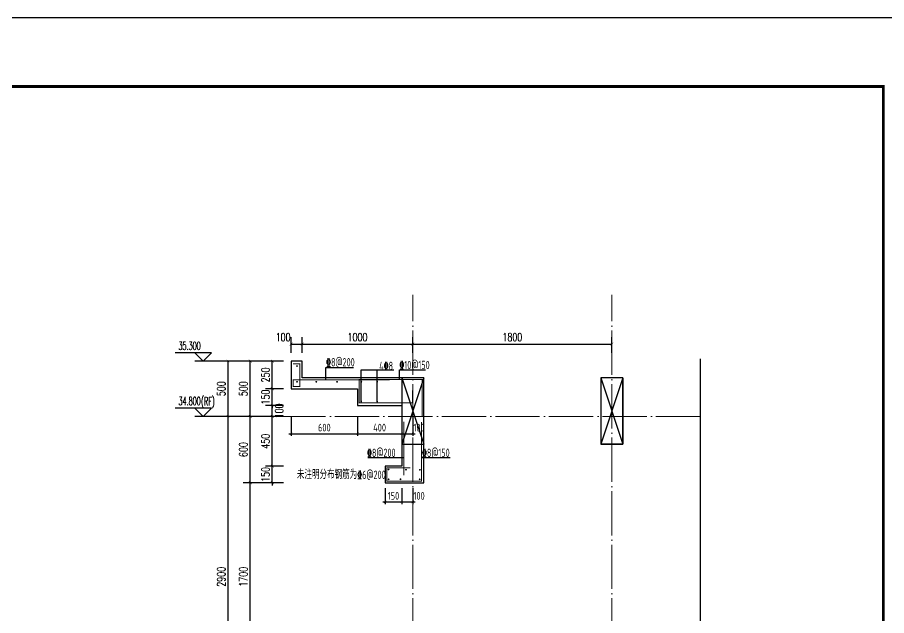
# Model space of a CAD drawing. Extents: x -461650 to 361314, y 245336 to 769729.
# Drawn here: x 238923 to 246783, y 675722 to 681131 of the extents above; entities that cross this region are included whole.
import ezdxf

# ---------------------------------------------------------------- set-up
doc = ezdxf.new("R2010")
doc.units = 0
doc.header["$LTSCALE"] = 1000
doc.linetypes.add('DOTE', pattern=[2.42, 2, -0.2, 0.02, -0.2])
doc.layers.get('0').update_dxf_attribs({"linetype": 'CONTINUOUS'})
doc.layers.get('DEFPOINTS').update_dxf_attribs({"linetype": 'CONTINUOUS'})
for name, color, linetype in [('DIM', 2, 'CONTINUOUS'), ('DIM_ELEV', 3, 'CONTINUOUS'), ('DIM_SYMB', 3, 'CONTINUOUS'), ('PUB_DIM', 3, 'CONTINUOUS'), ('PUB_TEXT', 2, 'CONTINUOUS'), ('REIN', 6, 'CONTINUOUS'), ('S-大样-砼线', 7, 'CONTINUOUS'), ('S-引出线', 40, 'CONTINUOUS'), ('TEXT', 2, 'CONTINUOUS'), ('WALL', 5, 'CONTINUOUS'), ('yichutu', 7, 'CONTINUOUS'), ('看线', 251, 'CONTINUOUS')]:
    doc.layers.add(name, color=color, linetype=linetype)
doc.layers.add('DOTE', color=19, linetype='DOTE', lineweight=9)
doc.layers.add('图框', color=9, linetype='CONTINUOUS', lineweight=18)
doc.styles.add('_TCH_DIM', font='SIMPLEX.shx', dxfattribs={"width": 0.7, "bigfont": 'GBCBIG.shx'})
doc.styles.add('_TCH_DIM_T3', font='SIMPLEX', dxfattribs={"width": 0.705882, "bigfont": 'GBCBIG'})
doc.styles.add('TSSD_DIMENSION', font='Tssdeng.shx', dxfattribs={"width": 0.7, "bigfont": 'tssdchn.shx'})
doc.styles.add('TSSD_REIN', font='tssdeng.shx', dxfattribs={"width": 0.7, "height": 300, "bigfont": 'tssdchn.shx'})
doc.dimstyles.new('_TCH_ARCH&&25', dxfattribs={"dimtxt": 74.375, "dimasz": 25, "dimexe": 62.5, "dimexo": 75, "dimgap": 25, "dimtad": 1, "dimdec": 0, "dimzin": 0, "dimdsep": 46, "dimtxsty": '_TCH_DIM_T3', "dimblk": 'ARCHTICK', "dimcen": 0.09, "dimclrt": 7, "dimazin": 0, "dimtfac": 1, "dimtdec": 0, "dimtix": 1, "dimtmove": 2, "dimatfit": 3, "dimldrblk": 'ARCHTICK', "dimfxl": 0, "dimtolj": 1, "dimtzin": 0, "dimarcsym": 0})
doc.dimstyles.new('TSSD_20_20', dxfattribs={"dimtxt": 60, "dimasz": 20, "dimexe": 20, "dimexo": 50, "dimgap": 20, "dimtad": 1, "dimdec": 0, "dimzin": 0, "dimdsep": 46, "dimtxsty": 'TSSD_DIMENSION', "dimblk": 'ARCHTICK', "dimblk1": 'ARCHTICK', "dimblk2": 'ARCHTICK', "dimcen": 0, "dimdle": 20, "dimclrt": 7, "dimadec": 0, "dimazin": 0, "dimtfac": 1, "dimtdec": 0, "dimtix": 1, "dimtmove": 2, "dimatfit": 3, "dimfxl": 0, "dimtolj": 1, "dimtzin": 0, "dimarcsym": 0})

# ---------------------------------------------------------------- blocks, each defined once
blk = doc.blocks.new('GFDDDDRG')
at = {"layer": '图框'}
blk.add_lwpolyline([(923310, -107437), (923310, -159999), (893610, -159999), (893610, -107437)], close=True, dxfattribs=at)
blk.add_lwpolyline([(923310, -107437), (923310, -159999), (893610, -159999), (893610, -107437)], close=True, dxfattribs=at)
at = {"layer": '图框', "const_width": 50}
blk.add_lwpolyline([(894110, -159499), (922810, -159499), (922810, -108687), (894110, -108687)], close=True, dxfattribs=at)
blk = doc.blocks.new('yct-1051-594-26275-14850-25-1002.0')
at = {"layer": 'yichutu', "color": 7}
blk.add_lwpolyline([(0, 0), (0, 14850), (26275, 14850), (26275, 0)], close=True, dxfattribs=at)
blk = doc.blocks.new('_ArchTick')
at = {"color": 0, "linetype": 'ByBlock', "const_width": 0.15}
blk.add_lwpolyline([(-0.5, -0.5), (0.5, 0.5)], dxfattribs=at)
blk = doc.blocks.new('*D1174')
at = {"layer": 'DEFPOINTS', "color": 0}
for p in [(242248.5, 676923), (242398.5, 676923), (242398.5, 676749.3)]:
    blk.add_point(p, dxfattribs=at)
at = {"layer": 'DIM', "color": 0, "lineweight": -2}
for p, q in [((242248.5, 676873), (242248.5, 676729.3)), ((242398.5, 676873), (242398.5, 676729.3)), ((242228.5, 676749.3), (242418.5, 676749.3))]:
    blk.add_line(p, q, dxfattribs=at)
at = {"layer": 'DIM', "color": 0, "lineweight": -2, "xscale": 20, "yscale": 20, "zscale": 20, "rotation": 180}
blk.add_blockref('_ArchTick', (242248.5, 676749.3), dxfattribs=at)
at = {"layer": 'DIM', "color": 0, "lineweight": -2, "xscale": 20, "yscale": 20, "zscale": 20}
blk.add_blockref('_ArchTick', (242398.5, 676749.3), dxfattribs=at)
at = {"layer": 'DIM', "color": 7, "insert": (242323.5, 676804.3), "char_height": 70, "attachment_point": 5, "style": 'TSSD_DIMENSION'}
blk.add_mtext('\\A1;150', dxfattribs=at)
blk = doc.blocks.new('*D1175')
at = {"layer": 'DEFPOINTS', "color": 0}
for p in [(242398.5, 676923), (242498.5, 676923), (242498.5, 676749.3)]:
    blk.add_point(p, dxfattribs=at)
at = {"layer": 'DIM', "color": 0, "lineweight": -2}
for p, q in [((242398.5, 676873), (242398.5, 676729.3)), ((242498.5, 676873), (242498.5, 676729.3)), ((242378.5, 676749.3), (242518.5, 676749.3))]:
    blk.add_line(p, q, dxfattribs=at)
at = {"layer": 'DIM', "color": 0, "lineweight": -2, "xscale": 20, "yscale": 20, "zscale": 20, "rotation": 180}
blk.add_blockref('_ArchTick', (242398.5, 676749.3), dxfattribs=at)
at = {"layer": 'DIM', "color": 0, "lineweight": -2, "xscale": 20, "yscale": 20, "zscale": 20}
blk.add_blockref('_ArchTick', (242498.5, 676749.3), dxfattribs=at)
at = {"layer": 'DIM', "color": 7, "insert": (242555, 676804.3), "char_height": 70, "attachment_point": 5, "style": 'TSSD_DIMENSION'}
blk.add_mtext('\\A1;100', dxfattribs=at)
blk = doc.blocks.new('*D1176')
at = {"layer": 'DEFPOINTS', "color": 0}
for p in [(241498.5, 678177.1), (241398.5, 678023), (241498.5, 678023)]:
    blk.add_point(p, dxfattribs=at)
at = {"layer": 'PUB_DIM', "color": 0, "lineweight": -2}
for p, q in [((241398.5, 678098), (241398.5, 678239.6)), ((241498.5, 678098), (241498.5, 678239.6)), ((241398.5, 678177.1), (241498.5, 678177.1))]:
    blk.add_line(p, q, dxfattribs=at)
at = {"layer": 'PUB_DIM', "color": 0, "lineweight": -2, "xscale": 25, "yscale": 25, "zscale": 25, "rotation": 180}
blk.add_blockref('_ArchTick', (241398.5, 678177.1), dxfattribs=at)
at = {"layer": 'PUB_DIM', "color": 0, "lineweight": -2, "xscale": 25, "yscale": 25, "zscale": 25}
blk.add_blockref('_ArchTick', (241498.5, 678177.1), dxfattribs=at)
at = {"layer": 'PUB_DIM', "color": 7, "insert": (241326.1, 678239.3), "char_height": 74.38, "attachment_point": 5, "style": '_TCH_DIM_T3'}
blk.add_mtext('\\A1;100', dxfattribs=at)
blk = doc.blocks.new('*D1177')
at = {"layer": 'DEFPOINTS', "color": 0}
for p in [(242498.5, 678177.1), (241498.5, 678023), (242498.5, 678023)]:
    blk.add_point(p, dxfattribs=at)
at = {"layer": 'PUB_DIM', "color": 0, "lineweight": -2}
for p, q in [((241498.5, 678098), (241498.5, 678239.6)), ((242498.5, 678098), (242498.5, 678239.6)), ((241498.5, 678177.1), (242498.5, 678177.1))]:
    blk.add_line(p, q, dxfattribs=at)
at = {"layer": 'PUB_DIM', "color": 0, "lineweight": -2, "xscale": 25, "yscale": 25, "zscale": 25, "rotation": 180}
blk.add_blockref('_ArchTick', (241498.5, 678177.1), dxfattribs=at)
at = {"layer": 'PUB_DIM', "color": 0, "lineweight": -2, "xscale": 25, "yscale": 25, "zscale": 25}
blk.add_blockref('_ArchTick', (242498.5, 678177.1), dxfattribs=at)
at = {"layer": 'PUB_DIM', "color": 7, "insert": (241998.5, 678239.3), "char_height": 74.38, "attachment_point": 5, "style": '_TCH_DIM_T3'}
blk.add_mtext('\\A1;1000', dxfattribs=at)
blk = doc.blocks.new('*D1178')
at = {"layer": 'DEFPOINTS', "color": 0}
for p in [(244298.5, 678177.1), (242498.5, 678023), (244298.5, 678023)]:
    blk.add_point(p, dxfattribs=at)
at = {"layer": 'PUB_DIM', "color": 0, "lineweight": -2}
for p, q in [((242498.5, 678098), (242498.5, 678239.6)), ((244298.5, 678098), (244298.5, 678239.6)), ((242498.5, 678177.1), (244298.5, 678177.1))]:
    blk.add_line(p, q, dxfattribs=at)
at = {"layer": 'PUB_DIM', "color": 0, "lineweight": -2, "xscale": 25, "yscale": 25, "zscale": 25, "rotation": 180}
blk.add_blockref('_ArchTick', (242498.5, 678177.1), dxfattribs=at)
at = {"layer": 'PUB_DIM', "color": 0, "lineweight": -2, "xscale": 25, "yscale": 25, "zscale": 25}
blk.add_blockref('_ArchTick', (244298.5, 678177.1), dxfattribs=at)
at = {"layer": 'PUB_DIM', "color": 7, "insert": (243398.5, 678239.3), "char_height": 74.38, "attachment_point": 5, "style": '_TCH_DIM_T3'}
blk.add_mtext('\\A1;1800', dxfattribs=at)
blk = doc.blocks.new('*D1179')
at = {"layer": 'DEFPOINTS', "color": 0}
for p in [(241398.5, 677573), (241998.5, 677573), (241998.5, 677366.5)]:
    blk.add_point(p, dxfattribs=at)
at = {"layer": 'DIM', "color": 0, "lineweight": -2}
for p, q in [((241398.5, 677523), (241398.5, 677346.5)), ((241998.5, 677523), (241998.5, 677346.5)), ((241378.5, 677366.5), (242018.5, 677366.5))]:
    blk.add_line(p, q, dxfattribs=at)
at = {"layer": 'DIM', "color": 0, "lineweight": -2, "xscale": 20, "yscale": 20, "zscale": 20, "rotation": 180}
blk.add_blockref('_ArchTick', (241398.5, 677366.5), dxfattribs=at)
at = {"layer": 'DIM', "color": 0, "lineweight": -2, "xscale": 20, "yscale": 20, "zscale": 20}
blk.add_blockref('_ArchTick', (241998.5, 677366.5), dxfattribs=at)
at = {"layer": 'DIM', "color": 7, "insert": (241698.5, 677421.5), "char_height": 70, "attachment_point": 5, "style": 'TSSD_DIMENSION'}
blk.add_mtext('\\A1;600', dxfattribs=at)
blk = doc.blocks.new('*D1180')
at = {"layer": 'DEFPOINTS', "color": 0}
for p in [(241998.5, 677573), (242398.5, 677573), (242398.5, 677366.5)]:
    blk.add_point(p, dxfattribs=at)
at = {"layer": 'DIM', "color": 0, "lineweight": -2}
for p, q in [((241998.5, 677523), (241998.5, 677346.5)), ((242398.5, 677523), (242398.5, 677346.5)), ((241978.5, 677366.5), (242418.5, 677366.5))]:
    blk.add_line(p, q, dxfattribs=at)
at = {"layer": 'DIM', "color": 0, "lineweight": -2, "xscale": 20, "yscale": 20, "zscale": 20, "rotation": 180}
blk.add_blockref('_ArchTick', (241998.5, 677366.5), dxfattribs=at)
at = {"layer": 'DIM', "color": 0, "lineweight": -2, "xscale": 20, "yscale": 20, "zscale": 20}
blk.add_blockref('_ArchTick', (242398.5, 677366.5), dxfattribs=at)
at = {"layer": 'DIM', "color": 7, "insert": (242198.5, 677421.5), "char_height": 70, "attachment_point": 5, "style": 'TSSD_DIMENSION'}
blk.add_mtext('\\A1;400', dxfattribs=at)
blk = doc.blocks.new('*D1181')
at = {"layer": 'DEFPOINTS', "color": 0}
for p in [(242398.5, 677573), (242498.5, 677573), (242498.5, 677366.5)]:
    blk.add_point(p, dxfattribs=at)
at = {"layer": 'DIM', "color": 0, "lineweight": -2}
for p, q in [((242398.5, 677523), (242398.5, 677346.5)), ((242498.5, 677523), (242498.5, 677346.5)), ((242378.5, 677366.5), (242518.5, 677366.5))]:
    blk.add_line(p, q, dxfattribs=at)
at = {"layer": 'DIM', "color": 0, "lineweight": -2, "xscale": 20, "yscale": 20, "zscale": 20, "rotation": 180}
blk.add_blockref('_ArchTick', (242398.5, 677366.5), dxfattribs=at)
at = {"layer": 'DIM', "color": 0, "lineweight": -2, "xscale": 20, "yscale": 20, "zscale": 20}
blk.add_blockref('_ArchTick', (242498.5, 677366.5), dxfattribs=at)
at = {"layer": 'DIM', "color": 7, "insert": (242555, 677421.5), "char_height": 70, "attachment_point": 5, "style": 'TSSD_DIMENSION'}
blk.add_mtext('\\A1;100', dxfattribs=at)
blk = doc.blocks.new('*D1184')
at = {"layer": 'DEFPOINTS', "color": 0}
for p in [(241228.3, 678023), (241403, 678023), (241403, 677773)]:
    blk.add_point(p, dxfattribs=at)
at = {"layer": 'PUB_DIM', "color": 0, "lineweight": -2}
for p, q in [((241328, 678023), (241165.8, 678023)), ((241228.3, 677773), (241228.3, 678023)), ((241328, 677773), (241165.8, 677773))]:
    blk.add_line(p, q, dxfattribs=at)
at = {"layer": 'PUB_DIM', "color": 0, "lineweight": -2, "xscale": 25, "yscale": 25, "zscale": 25}
for p, rotation in [((241228.3, 678023), 90), ((241228.3, 677773), 270)]:
    blk.add_blockref('_ArchTick', p, dxfattribs=dict(at, rotation=rotation))
at = {"layer": 'PUB_DIM', "color": 7, "insert": (241166.2, 677898), "char_height": 74.38, "attachment_point": 5, "rotation": 90, "style": '_TCH_DIM_T3'}
blk.add_mtext('\\A1;250', dxfattribs=at)
blk = doc.blocks.new('*D1185')
at = {"layer": 'DEFPOINTS', "color": 0}
for p in [(241228.3, 677773), (241403, 677773), (241403, 677623)]:
    blk.add_point(p, dxfattribs=at)
at = {"layer": 'PUB_DIM', "color": 0, "lineweight": -2}
for p, q in [((241328, 677773), (241165.8, 677773)), ((241228.3, 677773), (241228.3, 677798)), ((241228.3, 677623), (241228.3, 677773)), ((241328, 677623), (241165.8, 677623)), ((241228.3, 677623), (241228.3, 677598))]:
    blk.add_line(p, q, dxfattribs=at)
at = {"layer": 'PUB_DIM', "color": 0, "lineweight": -2, "xscale": 25, "yscale": 25, "zscale": 25}
for p, rotation in [((241228.3, 677773), 270), ((241228.3, 677623), 90)]:
    blk.add_blockref('_ArchTick', p, dxfattribs=dict(at, rotation=rotation))
at = {"layer": 'PUB_DIM', "color": 7, "insert": (241166.2, 677698), "char_height": 74.38, "attachment_point": 5, "rotation": 90, "style": '_TCH_DIM_T3'}
blk.add_mtext('\\A1;150', dxfattribs=at)
blk = doc.blocks.new('*D1186')
at = {"layer": 'DEFPOINTS', "color": 0}
for p in [(241228.3, 677623), (241403, 677623), (241403, 677523)]:
    blk.add_point(p, dxfattribs=at)
at = {"layer": 'PUB_DIM', "color": 0, "lineweight": -2}
for p, q in [((241328, 677623), (241165.8, 677623)), ((241228.3, 677523), (241228.3, 677623)), ((241328, 677523), (241165.8, 677523))]:
    blk.add_line(p, q, dxfattribs=at)
at = {"layer": 'PUB_DIM', "color": 0, "lineweight": -2, "xscale": 25, "yscale": 25, "zscale": 25}
for p, rotation in [((241228.3, 677623), 90), ((241228.3, 677523), 270)]:
    blk.add_blockref('_ArchTick', p, dxfattribs=dict(at, rotation=rotation))
at = {"layer": 'PUB_DIM', "color": 7, "insert": (241290.3, 677573), "char_height": 74.38, "attachment_point": 5, "rotation": 90, "style": '_TCH_DIM_T3'}
blk.add_mtext('\\A1;100', dxfattribs=at)
blk = doc.blocks.new('*D1187')
at = {"layer": 'DEFPOINTS', "color": 0}
for p in [(241228.3, 677523), (241403, 677523), (241403, 677073)]:
    blk.add_point(p, dxfattribs=at)
at = {"layer": 'PUB_DIM', "color": 0, "lineweight": -2}
for p, q in [((241328, 677523), (241165.8, 677523)), ((241228.3, 677073), (241228.3, 677523)), ((241328, 677073), (241165.8, 677073))]:
    blk.add_line(p, q, dxfattribs=at)
at = {"layer": 'PUB_DIM', "color": 0, "lineweight": -2, "xscale": 25, "yscale": 25, "zscale": 25}
for p, rotation in [((241228.3, 677523), 90), ((241228.3, 677073), 270)]:
    blk.add_blockref('_ArchTick', p, dxfattribs=dict(at, rotation=rotation))
at = {"layer": 'PUB_DIM', "color": 7, "insert": (241166.2, 677298), "char_height": 74.38, "attachment_point": 5, "rotation": 90, "style": '_TCH_DIM_T3'}
blk.add_mtext('\\A1;450', dxfattribs=at)
blk = doc.blocks.new('*D1188')
at = {"layer": 'DEFPOINTS', "color": 0}
for p in [(241228.3, 677073), (241403, 677073), (241403, 676923)]:
    blk.add_point(p, dxfattribs=at)
at = {"layer": 'PUB_DIM', "color": 0, "lineweight": -2}
for p, q in [((241228.3, 677073), (241228.3, 677098)), ((241328, 677073), (241165.8, 677073)), ((241228.3, 676923), (241228.3, 677073)), ((241328, 676923), (241165.8, 676923)), ((241228.3, 676923), (241228.3, 676898))]:
    blk.add_line(p, q, dxfattribs=at)
at = {"layer": 'PUB_DIM', "color": 0, "lineweight": -2, "xscale": 25, "yscale": 25, "zscale": 25}
for p, rotation in [((241228.3, 677073), 270), ((241228.3, 676923), 90)]:
    blk.add_blockref('_ArchTick', p, dxfattribs=dict(at, rotation=rotation))
at = {"layer": 'PUB_DIM', "color": 7, "insert": (241166.2, 676998), "char_height": 74.38, "attachment_point": 5, "rotation": 90, "style": '_TCH_DIM_T3'}
blk.add_mtext('\\A1;150', dxfattribs=at)
blk = doc.blocks.new('*D1212')
at = {"layer": 'DEFPOINTS', "color": 0}
for p in [(241028.3, 676923), (241328.3, 676923), (241328.3, 675223)]:
    blk.add_point(p, dxfattribs=at)
at = {"layer": 'PUB_DIM', "color": 0, "lineweight": -2}
for p, q in [((241253.3, 676923), (240965.8, 676923)), ((241028.3, 675223), (241028.3, 676923)), ((241253.3, 675223), (240965.8, 675223))]:
    blk.add_line(p, q, dxfattribs=at)
at = {"layer": 'PUB_DIM', "color": 0, "lineweight": -2, "xscale": 25, "yscale": 25, "zscale": 25}
for p, rotation in [((241028.3, 676923), 90), ((241028.3, 675223), 270)]:
    blk.add_blockref('_ArchTick', p, dxfattribs=dict(at, rotation=rotation))
at = {"layer": 'PUB_DIM', "color": 7, "insert": (240966.2, 676073), "char_height": 74.38, "attachment_point": 5, "rotation": 90, "style": '_TCH_DIM_T3'}
blk.add_mtext('\\A1;1700', dxfattribs=at)
blk = doc.blocks.new('*D1213')
at = {"layer": 'DEFPOINTS', "color": 0}
for p in [(241028.3, 677523), (241328.3, 677523), (241328.3, 676923)]:
    blk.add_point(p, dxfattribs=at)
at = {"layer": 'PUB_DIM', "color": 0, "lineweight": -2}
for p, q in [((241253.3, 677523), (240965.8, 677523)), ((241028.3, 676923), (241028.3, 677523)), ((241253.3, 676923), (240965.8, 676923))]:
    blk.add_line(p, q, dxfattribs=at)
at = {"layer": 'PUB_DIM', "color": 0, "lineweight": -2, "xscale": 25, "yscale": 25, "zscale": 25}
for p, rotation in [((241028.3, 677523), 90), ((241028.3, 676923), 270)]:
    blk.add_blockref('_ArchTick', p, dxfattribs=dict(at, rotation=rotation))
at = {"layer": 'PUB_DIM', "color": 7, "insert": (240966.2, 677223), "char_height": 74.38, "attachment_point": 5, "rotation": 90, "style": '_TCH_DIM_T3'}
blk.add_mtext('\\A1;600', dxfattribs=at)
blk = doc.blocks.new('*D1214')
at = {"layer": 'DEFPOINTS', "color": 0}
for p in [(241028.3, 678023), (241328.3, 678023), (241328.3, 677523)]:
    blk.add_point(p, dxfattribs=at)
at = {"layer": 'PUB_DIM', "color": 0, "lineweight": -2}
for p, q in [((241253.3, 678023), (240965.8, 678023)), ((241028.3, 677523), (241028.3, 678023)), ((241253.3, 677523), (240965.8, 677523))]:
    blk.add_line(p, q, dxfattribs=at)
at = {"layer": 'PUB_DIM', "color": 0, "lineweight": -2, "xscale": 25, "yscale": 25, "zscale": 25}
for p, rotation in [((241028.3, 678023), 90), ((241028.3, 677523), 270)]:
    blk.add_blockref('_ArchTick', p, dxfattribs=dict(at, rotation=rotation))
at = {"layer": 'PUB_DIM', "color": 7, "insert": (240966.2, 677773), "char_height": 74.38, "attachment_point": 5, "rotation": 90, "style": '_TCH_DIM_T3'}
blk.add_mtext('\\A1;500', dxfattribs=at)
blk = doc.blocks.new('*D1221')
at = {"layer": 'DEFPOINTS', "color": 0}
for p in [(240828.3, 677523), (241328.3, 677523), (241328.3, 674623)]:
    blk.add_point(p, dxfattribs=at)
at = {"layer": 'PUB_DIM', "color": 0, "lineweight": -2}
for p, q in [((241253.3, 677523), (240765.8, 677523)), ((240828.3, 674623), (240828.3, 677523)), ((241253.3, 674623), (240765.8, 674623))]:
    blk.add_line(p, q, dxfattribs=at)
at = {"layer": 'PUB_DIM', "color": 0, "lineweight": -2, "xscale": 25, "yscale": 25, "zscale": 25}
for p, rotation in [((240828.3, 677523), 90), ((240828.3, 674623), 270)]:
    blk.add_blockref('_ArchTick', p, dxfattribs=dict(at, rotation=rotation))
at = {"layer": 'PUB_DIM', "color": 7, "insert": (240766.2, 676073), "char_height": 74.38, "attachment_point": 5, "rotation": 90, "style": '_TCH_DIM_T3'}
blk.add_mtext('\\A1;2900', dxfattribs=at)
blk = doc.blocks.new('*D1222')
at = {"layer": 'DEFPOINTS', "color": 0}
for p in [(240828.3, 678023), (241328.3, 678023), (241328.3, 677523)]:
    blk.add_point(p, dxfattribs=at)
at = {"layer": 'PUB_DIM', "color": 0, "lineweight": -2}
for p, q in [((241253.3, 678023), (240765.8, 678023)), ((240828.3, 677523), (240828.3, 678023)), ((241253.3, 677523), (240765.8, 677523))]:
    blk.add_line(p, q, dxfattribs=at)
at = {"layer": 'PUB_DIM', "color": 0, "lineweight": -2, "xscale": 25, "yscale": 25, "zscale": 25}
for p, rotation in [((240828.3, 678023), 90), ((240828.3, 677523), 270)]:
    blk.add_blockref('_ArchTick', p, dxfattribs=dict(at, rotation=rotation))
at = {"layer": 'PUB_DIM', "color": 7, "insert": (240766.2, 677773), "char_height": 74.38, "attachment_point": 5, "rotation": 90, "style": '_TCH_DIM_T3'}
blk.add_mtext('\\A1;500', dxfattribs=at)
blk = doc.blocks.new('20210810.11484568')
at = {"layer": 'S-大样-砼线'}
for p, q in [((0, 600), (200, 0)), ((200, 600), (0, 0))]:
    blk.add_line(p, q, dxfattribs=at)
blk.add_lwpolyline([(200, 600), (0, 600), (0, 0), (200, 0)], close=True, dxfattribs=at)
blk = doc.blocks.new('20210902.14431623')
at = {"layer": 'REIN'}
for points in [[(-116901.3, -367750.1, 9, 9, 0), (-116840.8, -367750.1, 9, 9, 0), (-116840.8, -367956.4, 9, 9, 0), (-116899, -367956.4, 9, 9, 0), (-116899, -367894.2, 9, 9, 0), (-116027.8, -367894.2, 9, 9, 0)], [(-115839, -368690.9, 9, 9, 0), (-116053.3, -368690.9, 9, 9, 0), (-116053.3, -368811.5, 9, 9, 0), (-115737.9, -368811.5, 9, 9, 0), (-115737.9, -368276.6, 9, 9, 0)], [(-115899.9, -368273.7, 9, 9, 0), (-115899.9, -368758.8, 9, 9, 0)]]:
    blk.add_lwpolyline(points, format="xyseb", dxfattribs=at)
at = {"layer": 'REIN', "const_width": 8}
for points in [[(-116868.9, -367770.3, 1), (-116860.9, -367770.3, 1)], [(-116868.9, -367912.7, 1), (-116860.9, -367912.7, 1)], [(-116694.5, -367912.7, 1), (-116686.5, -367912.7, 1)], [(-116507, -367912.7, 1), (-116499, -367912.7, 1)], [(-116287.8, -367912.7, 1), (-116279.8, -367912.7, 1)], [(-116143.3, -367912.7, 1), (-116135.3, -367912.7, 1)], [(-116288.2, -368090.2, 1), (-116280.2, -368090.2, 1)], [(-116144.4, -368090.2, 1), (-116136.4, -368090.2, 1)], [(-116040.6, -368705.3, 1), (-116032.6, -368705.3, 1)], [(-115883.5, -368708, 1), (-115875.5, -368708, 1)], [(-115757.4, -368708, 1), (-115749.4, -368708, 1)], [(-116040.6, -368794.2, 1), (-116032.6, -368794.2, 1)], [(-115933.5, -368794.2, 1), (-115925.5, -368794.2, 1)], [(-115759.7, -368794.2, 1), (-115751.7, -368794.2, 1)]]:
    blk.add_lwpolyline(points, format="xyb", close=True, dxfattribs=at)
at = {"layer": 'REIN', "const_width": 9}
blk.add_lwpolyline([(-115734, -368225.6), (-115734, -367893.1), (-116302.1, -367893.1), (-116302.1, -368101.5), (-115822.1, -368101.5), (-115822.1, -367988.8)], dxfattribs=at)
at = {"layer": 'S-大样-砼线'}
for p, q in [((-115917.9, -367875.6), (-115717.9, -368475.6)), ((-115717.9, -367875.6), (-115917.9, -368475.6))]:
    blk.add_line(p, q, dxfattribs=at)
blk.add_lwpolyline([(-115717.9, -367875.6), (-115917.9, -367875.6), (-115917.9, -368475.6), (-115717.9, -368475.6)], close=True, dxfattribs=at)
at = {"layer": 'S-引出线'}
for p, q in [((-116605.1, -367894.2), (-116605.1, -367782.4)), ((-116605.1, -367782.4), (-116353.6, -367782.4)), ((-116284.2, -368090.2), (-116284.2, -367805.4)), ((-116284.2, -367805.4), (-115988.9, -367805.4)), ((-116140.4, -368090.2), (-116140.4, -367805.4)), ((-116225.7, -368597.5), (-115899.9, -368597.5)), ((-115737.9, -368597.5), (-115480.1, -368597.5))]:
    blk.add_line(p, q, dxfattribs=at)
blk.add_lwpolyline([(-115937.5, -367893.1), (-115937.5, -367805.4), (-115703.2, -367805.4)], dxfattribs=at)
at = {"layer": 'TEXT', "style": 'TSSD_REIN', "width": 0.7}
for s, p in [('%%1328@200', (-116601.9, -367773.3)), ('4%%1328', (-116121.8, -367806.5)), ('%%1328@200', (-116232.6, -368592.3)), ('%%1328@150', (-115735.7, -368592.3)), ('未注明分布钢筋为%%1326@200', (-116866.5, -368791))]:
    blk.add_text(s, height=75, rotation=0, dxfattribs=at).set_placement(p)
at = {"layer": 'TEXT', "color": 1, "style": 'TSSD_REIN', "width": 0.7}
blk.add_text('%%13210@150', height=75, rotation=0, dxfattribs=at).set_placement((-115939.6, -367798))

msp = doc.modelspace()

# ---------------------------------------------------------------- linework, layer by layer
at = {"layer": 'DIM_ELEV'}
for p, q in [((240678.34, 678097.98), (240350.34, 678097.98)), ((240603.34, 678022.98), (240528.34, 678097.98)), ((240603.34, 678022.98), (240678.34, 678097.98)), ((241028.34, 678022.98), (240528.34, 678022.98)), ((240678.34, 677597.98), (240350.34, 677597.98)), ((240603.34, 677522.98), (240528.34, 677597.98)), ((240603.34, 677522.98), (240678.34, 677597.98)), ((241028.34, 677522.98), (240528.34, 677522.98))]:
    msp.add_line(p, q, dxfattribs=at)
at = {"layer": 'DIM_SYMB'}
msp.add_lwpolyline([(245097.06, 678042.98), (245097.06, 668411.11), (245149.56, 668392), (245044.56, 668373.48), (245097.06, 668354.86), (245097.06, 658722.98)], dxfattribs=at)
at = {"layer": 'DOTE', "color": 1, "linetype": 'DOTE', "ltscale": 0.2}
for p, q in [((242498.53, 659022.98), (242498.53, 678622.98)), ((244298.53, 659022.98), (244298.53, 678622.98)), ((245097.06, 677522.98), (241328.34, 677522.98))]:
    msp.add_line(p, q, dxfattribs=at)
at = {"layer": 'WALL'}
for p, q in [((241498.53, 678022.98), (241398.53, 678022.98)), ((241398.53, 678022.98), (241398.53, 677772.98)), ((241498.53, 677872.98), (241498.53, 678022.98)), ((242598.53, 677872.98), (241498.53, 677872.98)), ((242598.53, 676922.98), (242598.53, 677872.98)), ((244198.53, 677872.98), (244198.53, 677272.98)), ((244398.53, 677872.98), (244198.53, 677872.98)), ((244398.53, 677872.98), (244398.53, 677272.98)), ((241398.53, 677772.98), (241998.53, 677772.98)), ((241998.53, 677772.98), (241998.53, 677622.98)), ((241998.53, 677622.98), (242398.53, 677622.98)), ((242398.53, 677622.98), (242398.53, 677072.98)), ((244398.53, 677272.98), (244198.53, 677272.98)), ((242398.53, 677072.98), (242248.53, 677072.98)), ((242248.53, 677072.98), (242248.53, 676922.98)), ((242248.53, 676922.98), (242598.53, 676922.98))]:
    msp.add_line(p, q, dxfattribs=at)

# ---------------------------------------------------------------- block references
at = {"xscale": 0.5, "yscale": 0.5, "zscale": 0.5}
msp.add_blockref('GFDDDDRG', (-214651.04, 734849.49), dxfattribs=at)
at = {"layer": 'PUB_DIM'}
msp.add_blockref('20210902.14431623', (358316.44, 1045748.59), dxfattribs=at)
at = {"layer": 'yichutu', "rotation": 270}
msp.add_blockref('yct-1051-594-26275-14850-25-1002.0', (232153.85, 681131.01), dxfattribs=at)
at = {"layer": '看线'}
msp.add_blockref('20210810.11484568', (244198.53, 677272.98), dxfattribs=at)

# ---------------------------------------------------------------- texts
at = {"layer": 'PUB_TEXT', "style": '_TCH_DIM', "width": 0.494118}
for s, p in [('35.300', (240379.24, 678124.23)), ('34.800', (240379.24, 677624.23)), ('(RF)', (240584.64, 677623.01))]:
    msp.add_text(s, height=74.375, dxfattribs=at).set_placement(p)

# ---------------------------------------------------------------- dimensions: what is measured, and where the dimension line sits
at = {"layer": 'DIM'}
for p1, p2, distance, picture, middle in [((241398.53, 677572.98), (241998.53, 677572.98), -206.45, '*D1179', (241698.53, 677421.53)), ((241998.53, 677572.98), (242398.53, 677572.98), -206.45, '*D1180', (242198.53, 677421.53)), ((242248.53, 676922.98), (242398.53, 676922.98), -173.71, '*D1174', (242323.53, 676804.27))]:
    dim = msp.add_aligned_dim(p1=p1, p2=p2, distance=distance, dimstyle='TSSD_20_20', override={"dimtxt": 70}, dxfattribs=at)
    dim.commit()
    dim.dimension.update_dxf_attribs({"geometry": picture, "text_midpoint": middle})
for base, p1, p2, picture, middle in [((242498.53, 677366.53), (242398.53, 677572.98), (242498.53, 677572.98), '*D1181', (242554.98, 677421.53)), ((242498.53, 676749.27), (242398.53, 676922.98), (242498.53, 676922.98), '*D1175', (242554.98, 676804.27))]:
    dim = msp.add_linear_dim(base=base, p1=p1, p2=p2, angle=360, dimstyle='TSSD_20_20', override={"dimtxt": 70}, dxfattribs=at)
    dim.commit()
    dim.dimension.update_dxf_attribs({"geometry": picture, "text_midpoint": middle, "dimtype": 161})
at = {"layer": 'PUB_DIM'}
for base, p1, p2, angle, picture, middle in [((241498.53, 678177.14), (241398.53, 678022.98), (241498.53, 678022.98), 360, '*D1176', (241326.12, 678239.33)), ((241228.34, 677622.98), (241402.95, 677522.98), (241402.95, 677622.98), 90, '*D1186', (241290.32, 677572.98))]:
    dim = msp.add_linear_dim(base=base, p1=p1, p2=p2, angle=angle, dimstyle='_TCH_ARCH&&25', dxfattribs=at)
    dim.commit()
    dim.dimension.update_dxf_attribs({"geometry": picture, "text_midpoint": middle, "dimtype": 161})
for p1, p2, distance, picture, middle in [((241498.53, 678022.98), (242498.53, 678022.98), 154.16, '*D1177', (241998.53, 678239.33)), ((242498.53, 678022.98), (244298.53, 678022.98), 154.16, '*D1178', (243398.53, 678239.33)), ((241328.34, 677522.98), (241328.34, 678022.98), 500, '*D1222', (240766.15, 677772.98)), ((241328.34, 677522.98), (241328.34, 678022.98), 300, '*D1214', (240966.15, 677772.98)), ((241402.95, 677772.98), (241402.95, 678022.98), 174.61, '*D1184', (241166.15, 677897.98)), ((241402.95, 677622.98), (241402.95, 677772.98), 174.61, '*D1185', (241166.15, 677697.98)), ((241328.34, 674622.98), (241328.34, 677522.98), 500, '*D1221', (240766.15, 676072.98)), ((241328.34, 676922.98), (241328.34, 677522.98), 300, '*D1213', (240966.15, 677222.98)), ((241402.95, 677072.98), (241402.95, 677522.98), 174.61, '*D1187', (241166.15, 677297.98)), ((241402.95, 676922.98), (241402.95, 677072.98), 174.61, '*D1188', (241166.15, 676997.98)), ((241328.34, 675222.98), (241328.34, 676922.98), 300, '*D1212', (240966.15, 676072.98))]:
    dim = msp.add_aligned_dim(p1=p1, p2=p2, distance=distance, dimstyle='_TCH_ARCH&&25', dxfattribs=at)
    dim.commit()
    dim.dimension.update_dxf_attribs({"geometry": picture, "text_midpoint": middle})

doc.saveas('drawing.dxf')
